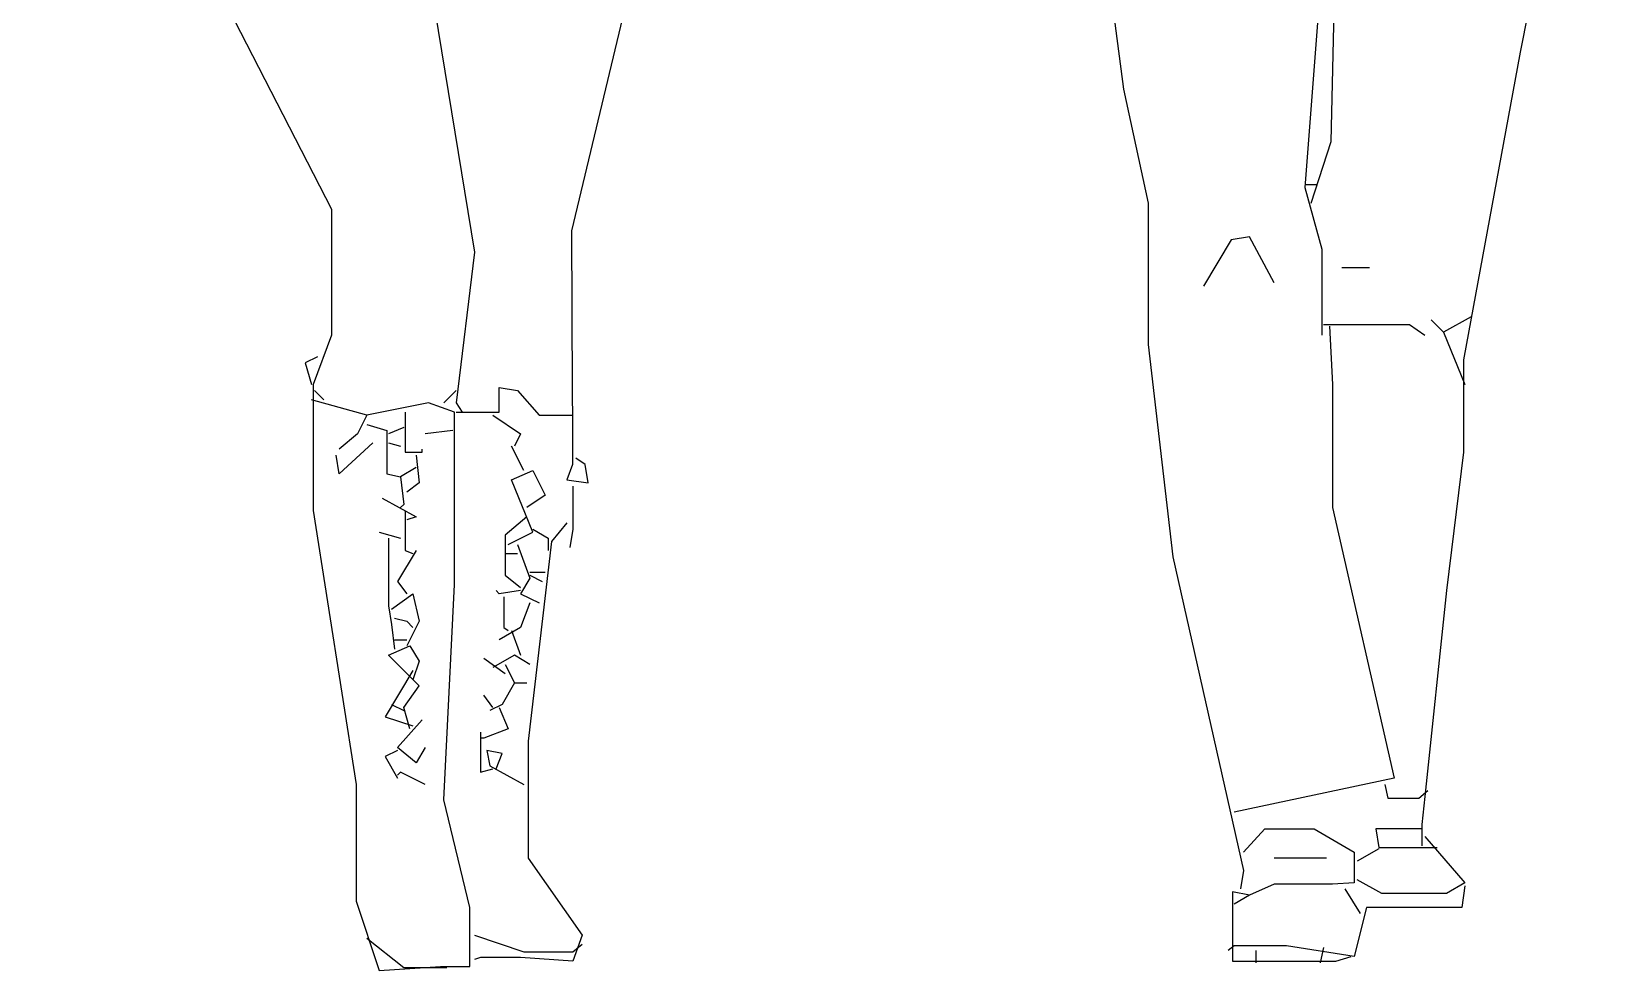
# Model space of a CAD drawing. Header units: millimetres. Extents: x 228.4 to 289.7, y 329.9 to 412.4.
# Drawn here: x 228.4 to 279.7, y 329.9 to 360.5 of the extents above; entities that cross this region are included whole.
import ezdxf

# ---------------------------------------------------------------- set-up
doc = ezdxf.new("R2010")
doc.units = ezdxf.units.MM
doc.layers.add('Standard', color=7, linetype='Continuous')

msp = doc.modelspace()

# ---------------------------------------------------------------- linework, layer by layer
at = {"layer": 'Standard', "linetype": 'Continuous'}
for points in [[(228.415, 371.989), (229.215, 371.589), (232.515, 370.289), (233.115, 369.789), (233.115, 367.889), (233.615, 365.489), (234.415, 361.989), (238.165, 354.688), (238.165, 350.589), (237.565, 348.989), (237.565, 344.889), (238.965, 335.989), (238.965, 332.188), (239.715, 329.938), (241.715, 330.063), (242.665, 330.063), (242.665, 331.989), (241.815, 335.489), (242.165, 342.489), (242.165, 348.089), (241.315, 348.389), (239.315, 347.989), (237.515, 348.489)], [(228.415, 371.989), (229.215, 371.589), (232.515, 370.289), (233.115, 369.789), (233.115, 367.889), (233.615, 365.489), (234.415, 361.989), (238.165, 354.688), (238.165, 350.589), (237.565, 348.989), (237.565, 344.889), (238.965, 335.989), (238.965, 332.188), (239.715, 329.938), (241.715, 330.063), (242.665, 330.063), (242.665, 331.989), (241.815, 335.489), (242.165, 342.489), (242.165, 348.089), (241.315, 348.389), (239.315, 347.989), (237.515, 348.489)], [(242.315, 372.389), (241.915, 366.289), (241.215, 363.089), (242.815, 353.289), (242.215, 348.389), (242.415, 348.089)], [(242.315, 372.389), (241.915, 366.289), (241.215, 363.089), (242.815, 353.289), (242.215, 348.389), (242.415, 348.089)], [(242.315, 372.389), (241.915, 366.289), (241.215, 363.089), (242.815, 353.289), (242.215, 348.389), (242.415, 348.089)], [(242.315, 372.389), (241.915, 366.289), (241.215, 363.089), (242.815, 353.289), (242.215, 348.389), (242.415, 348.089)], [(279.715, 371.688), (279.115, 371.389), (276.815, 359.789), (274.965, 349.789), (274.965, 346.789), (274.415, 342.289), (273.715, 335.589), (273.615, 334.688), (273.615, 333.989)], [(279.715, 371.688), (279.115, 371.389), (276.815, 359.789), (274.965, 349.789), (274.965, 346.789), (274.415, 342.289), (273.715, 335.589), (273.615, 334.688), (273.615, 333.989)], [(279.715, 371.688), (279.115, 371.389), (276.815, 359.789), (274.965, 349.789), (274.965, 346.789), (274.415, 342.289), (273.715, 335.589), (273.615, 334.688), (273.615, 333.989)], [(279.715, 371.688), (279.115, 371.389), (276.815, 359.789), (274.965, 349.789), (274.965, 346.789), (274.415, 342.289), (273.715, 335.589), (273.615, 334.688), (273.615, 333.989)], [(279.715, 371.688), (279.115, 371.389), (276.815, 359.789), (274.965, 349.789), (274.965, 346.789), (274.415, 342.289), (273.715, 335.589), (273.615, 334.688), (273.615, 333.989)], [(270.015, 354.889), (270.665, 356.889), (270.79, 362.089), (270.79, 368.089), (270.315, 368.188), (270.315, 361.889), (269.815, 355.389), (270.365, 353.389), (270.365, 350.589)], [(270.015, 354.889), (270.665, 356.889), (270.79, 362.089), (270.79, 368.089), (270.315, 368.188), (270.315, 361.889), (269.815, 355.389), (270.365, 353.389), (270.365, 350.589)], [(270.015, 354.889), (270.665, 356.889), (270.79, 362.089), (270.79, 368.089), (270.315, 368.188), (270.315, 361.889), (269.815, 355.389), (270.365, 353.389), (270.365, 350.589)], [(270.015, 354.889), (270.665, 356.889), (270.79, 362.089), (270.79, 368.089), (270.315, 368.188), (270.315, 361.889), (269.815, 355.389), (270.365, 353.389), (270.365, 350.589)], [(270.015, 354.889), (270.665, 356.889), (270.79, 362.089), (270.79, 368.089), (270.315, 368.188), (270.315, 361.889), (269.815, 355.389), (270.365, 353.389), (270.365, 350.589)], [(262.915, 366.188), (263.915, 358.589), (264.715, 354.889), (264.715, 350.289), (265.515, 343.389), (267.815, 333.188), (267.715, 332.589)], [(262.915, 366.188), (263.915, 358.589), (264.715, 354.889), (264.715, 350.289), (265.515, 343.389), (267.815, 333.188), (267.715, 332.589)], [(248.515, 363.389), (247.815, 361.688), (245.965, 353.989), (245.99, 348.789), (246.002, 347.789), (246.002, 346.389), (245.815, 345.889), (246.515, 345.789), (246.415, 346.389), (246.115, 346.589)], [(248.515, 363.389), (247.815, 361.688), (245.965, 353.989), (245.99, 348.789), (246.002, 347.789), (246.002, 346.389), (245.815, 345.889), (246.515, 345.789), (246.415, 346.389), (246.115, 346.589)], [(248.515, 363.389), (247.815, 361.688), (245.965, 353.989), (245.99, 348.789), (246.002, 347.789), (246.002, 346.389), (245.815, 345.889), (246.515, 345.789), (246.415, 346.389), (246.115, 346.589)], [(269.815, 355.489), (270.215, 355.489)], [(269.815, 355.489), (270.215, 355.489)], [(269.815, 355.489), (270.215, 355.489)], [(269.815, 355.489), (270.215, 355.489)], [(269.815, 355.489), (270.215, 355.489)], [(269.815, 355.489), (270.215, 355.489)], [(269.815, 355.489), (270.215, 355.489)], [(269.815, 355.489), (270.215, 355.489)], [(269.815, 355.489), (270.215, 355.489)], [(268.815, 352.289), (268.015, 353.789), (267.415, 353.688), (266.515, 352.188)], [(268.815, 352.289), (268.015, 353.789), (267.415, 353.688), (266.515, 352.188)], [(268.815, 352.289), (268.015, 353.789), (267.415, 353.688), (266.515, 352.188)], [(271.015, 352.789), (271.915, 352.789)], [(271.015, 352.789), (271.915, 352.789)], [(271.015, 352.789), (271.915, 352.789)], [(271.015, 352.789), (271.915, 352.789)], [(271.015, 352.789), (271.915, 352.789)], [(270.415, 350.938), (273.215, 350.938), (273.715, 350.589)], [(270.415, 350.938), (273.215, 350.938), (273.715, 350.589)], [(275.215, 351.188), (274.315, 350.688), (273.915, 351.089)], [(275.215, 351.188), (274.315, 350.688), (273.915, 351.089)], [(275.215, 351.188), (274.315, 350.688), (273.915, 351.089)], [(275.215, 351.188), (274.315, 350.688), (273.915, 351.089)], [(275.215, 351.188), (274.315, 350.688), (273.915, 351.089)], [(270.615, 350.889), (270.715, 348.989), (270.715, 344.989), (272.715, 336.188), (267.515, 335.089)], [(274.315, 350.688), (275.015, 348.989)], [(274.315, 350.688), (275.015, 348.989)], [(274.315, 350.688), (275.015, 348.989)], [(237.715, 349.889), (237.315, 349.688), (237.515, 348.989)], [(237.715, 349.889), (237.315, 349.688), (237.515, 348.989)], [(237.715, 349.889), (237.315, 349.688), (237.515, 348.989)], [(237.715, 349.889), (237.315, 349.688), (237.515, 348.989)], [(237.715, 349.889), (237.315, 349.688), (237.515, 348.989)], [(237.715, 349.889), (237.315, 349.688), (237.515, 348.989)], [(237.715, 349.889), (237.315, 349.688), (237.515, 348.989)], [(237.715, 349.889), (237.315, 349.688), (237.515, 348.989)], [(237.715, 349.889), (237.315, 349.688), (237.515, 348.989)], [(237.715, 349.889), (237.315, 349.688), (237.515, 348.989)], [(242.215, 348.089), (243.615, 348.089), (243.615, 348.889), (244.215, 348.789), (244.915, 347.989), (246.015, 347.989)], [(242.215, 348.089), (243.615, 348.089), (243.615, 348.889), (244.215, 348.789), (244.915, 347.989), (246.015, 347.989)], [(242.215, 348.089), (243.615, 348.089), (243.615, 348.889), (244.215, 348.789), (244.915, 347.989), (246.015, 347.989)], [(237.615, 348.789), (237.915, 348.489)], [(237.615, 348.789), (237.915, 348.489)], [(237.615, 348.789), (237.915, 348.489)], [(237.615, 348.789), (237.915, 348.489)], [(237.615, 348.789), (237.915, 348.489)], [(237.615, 348.789), (237.915, 348.489)], [(237.615, 348.789), (237.915, 348.489)], [(237.615, 348.789), (237.915, 348.489)], [(237.615, 348.789), (237.915, 348.489)], [(237.615, 348.789), (237.915, 348.489)], [(242.215, 348.789), (241.815, 348.389)], [(242.215, 348.789), (241.815, 348.389)], [(242.215, 348.789), (241.815, 348.389)], [(239.315, 347.989), (239.015, 347.389), (238.415, 346.889)], [(239.315, 347.989), (239.015, 347.389), (238.415, 346.889)], [(239.315, 347.989), (239.015, 347.389), (238.415, 346.889)], [(239.315, 347.989), (239.015, 347.389), (238.415, 346.889)], [(239.315, 347.989), (239.015, 347.389), (238.415, 346.889)], [(239.315, 347.989), (239.015, 347.389), (238.415, 346.889)], [(240.565, 348.089), (240.565, 346.789), (241.115, 346.789), (241.115, 346.889)], [(240.565, 348.089), (240.565, 346.789), (241.115, 346.789), (241.115, 346.889)], [(240.565, 348.089), (240.565, 346.789), (241.115, 346.789), (241.115, 346.889)], [(240.565, 348.089), (240.565, 346.789), (241.115, 346.789), (241.115, 346.889)], [(240.565, 348.089), (240.565, 346.789), (241.115, 346.789), (241.115, 346.889)], [(240.565, 348.089), (240.565, 346.789), (241.115, 346.789), (241.115, 346.889)], [(240.565, 348.089), (240.565, 346.789), (241.115, 346.789), (241.115, 346.889)], [(240.565, 348.089), (240.565, 346.789), (241.115, 346.789), (241.115, 346.889)], [(240.565, 348.089), (240.565, 346.789), (241.115, 346.789), (241.115, 346.889)], [(240.565, 348.089), (240.565, 346.789), (241.115, 346.789), (241.115, 346.889)], [(240.565, 348.089), (240.565, 346.789), (241.115, 346.789), (241.115, 346.889)], [(240.565, 348.089), (240.565, 346.789), (241.115, 346.789), (241.115, 346.889)], [(243.415, 347.989), (244.315, 347.389), (244.115, 346.989)], [(243.415, 347.989), (244.315, 347.389), (244.115, 346.989)], [(243.415, 347.989), (244.315, 347.389), (244.115, 346.989)], [(243.415, 347.989), (244.315, 347.389), (244.115, 346.989)], [(239.315, 347.688), (239.965, 347.489), (239.965, 346.089), (240.415, 345.989)], [(239.315, 347.688), (239.965, 347.489), (239.965, 346.089), (240.415, 345.989)], [(239.315, 347.688), (239.965, 347.489), (239.965, 346.089), (240.415, 345.989)], [(239.315, 347.688), (239.965, 347.489), (239.965, 346.089), (240.415, 345.989)], [(240.515, 347.589), (240.015, 347.389)], [(240.515, 347.589), (240.015, 347.389)], [(240.515, 347.589), (240.015, 347.389)], [(242.115, 347.489), (241.215, 347.389)], [(239.515, 347.089), (238.415, 346.089), (238.315, 346.688)], [(239.515, 347.089), (238.415, 346.089), (238.315, 346.688)], [(240.015, 347.089), (240.415, 346.989)], [(240.015, 347.089), (240.415, 346.989)], [(240.015, 347.089), (240.415, 346.989)], [(240.015, 347.089), (240.415, 346.989)], [(244.415, 346.188), (244.015, 346.989)], [(244.415, 346.188), (244.015, 346.989)], [(244.415, 346.188), (244.015, 346.989)], [(244.415, 346.188), (244.015, 346.989)], [(244.415, 346.188), (244.015, 346.989)], [(244.415, 346.188), (244.015, 346.989)], [(244.415, 346.188), (244.015, 346.989)], [(244.415, 346.188), (244.015, 346.989)], [(244.415, 346.188), (244.015, 346.989)], [(240.915, 346.289), (240.415, 345.989), (240.515, 345.089), (240.415, 344.989)], [(240.915, 346.688), (241.015, 345.789), (240.615, 345.489)], [(240.915, 346.688), (241.015, 345.789), (240.615, 345.489)], [(240.915, 346.688), (241.015, 345.789), (240.615, 345.489)], [(240.915, 346.688), (241.015, 345.789), (240.615, 345.489)], [(240.915, 346.688), (241.015, 345.789), (240.615, 345.489)], [(240.915, 346.688), (241.015, 345.789), (240.615, 345.489)], [(240.915, 346.688), (241.015, 345.789), (240.615, 345.489)], [(240.915, 346.688), (241.015, 345.789), (240.615, 345.489)], [(240.915, 346.688), (241.015, 345.789), (240.615, 345.489)], [(243.915, 343.789), (244.715, 344.188), (244.015, 345.889), (244.715, 346.188), (245.115, 345.389), (244.515, 344.989)], [(243.915, 343.789), (244.715, 344.188), (244.015, 345.889), (244.715, 346.188), (245.115, 345.389), (244.515, 344.989)], [(243.915, 343.789), (244.715, 344.188), (244.015, 345.889), (244.715, 346.188), (245.115, 345.389), (244.515, 344.989)], [(243.915, 343.789), (244.715, 344.188), (244.015, 345.889), (244.715, 346.188), (245.115, 345.389), (244.515, 344.989)], [(243.915, 343.789), (244.715, 344.188), (244.015, 345.889), (244.715, 346.188), (245.115, 345.389), (244.515, 344.989)], [(243.915, 343.789), (244.715, 344.188), (244.015, 345.889), (244.715, 346.188), (245.115, 345.389), (244.515, 344.989)], [(243.915, 343.789), (244.715, 344.188), (244.015, 345.889), (244.715, 346.188), (245.115, 345.389), (244.515, 344.989)], [(243.915, 343.789), (244.715, 344.188), (244.015, 345.889), (244.715, 346.188), (245.115, 345.389), (244.515, 344.989)], [(243.915, 343.789), (244.715, 344.188), (244.015, 345.889), (244.715, 346.188), (245.115, 345.389), (244.515, 344.989)], [(243.915, 343.789), (244.715, 344.188), (244.015, 345.889), (244.715, 346.188), (245.115, 345.389), (244.515, 344.989)], [(243.915, 343.789), (244.715, 344.188), (244.015, 345.889), (244.715, 346.188), (245.115, 345.389), (244.515, 344.989)], [(243.915, 343.789), (244.715, 344.188), (244.015, 345.889), (244.715, 346.188), (245.115, 345.389), (244.515, 344.989)], [(239.815, 345.289), (240.915, 344.688), (240.615, 344.589)], [(246.015, 345.688), (246.015, 344.289), (245.915, 343.688)], [(246.015, 345.688), (246.015, 344.289), (245.915, 343.688)], [(240.565, 344.889), (240.565, 343.589), (240.815, 343.489)], [(240.565, 344.889), (240.565, 343.589), (240.815, 343.489)], [(240.565, 344.889), (240.565, 343.589), (240.815, 343.489)], [(240.565, 344.889), (240.565, 343.589), (240.815, 343.489)], [(240.565, 344.889), (240.565, 343.589), (240.815, 343.489)], [(240.565, 344.889), (240.565, 343.589), (240.815, 343.489)], [(240.565, 344.889), (240.565, 343.589), (240.815, 343.489)], [(245.815, 344.489), (245.315, 343.889), (244.565, 337.389), (244.565, 333.589), (246.315, 331.089), (246.015, 330.239), (244.315, 330.364), (243.015, 330.364), (242.815, 330.289)], [(245.815, 344.489), (245.315, 343.889), (244.565, 337.389), (244.565, 333.589), (246.315, 331.089), (246.015, 330.239), (244.315, 330.364), (243.015, 330.364), (242.815, 330.289)], [(245.815, 344.489), (245.315, 343.889), (244.565, 337.389), (244.565, 333.589), (246.315, 331.089), (246.015, 330.239), (244.315, 330.364), (243.015, 330.364), (242.815, 330.289)], [(245.815, 344.489), (245.315, 343.889), (244.565, 337.389), (244.565, 333.589), (246.315, 331.089), (246.015, 330.239), (244.315, 330.364), (243.015, 330.364), (242.815, 330.289)], [(245.815, 344.489), (245.315, 343.889), (244.565, 337.389), (244.565, 333.589), (246.315, 331.089), (246.015, 330.239), (244.315, 330.364), (243.015, 330.364), (242.815, 330.289)], [(245.815, 344.489), (245.315, 343.889), (244.565, 337.389), (244.565, 333.589), (246.315, 331.089), (246.015, 330.239), (244.315, 330.364), (243.015, 330.364), (242.815, 330.289)], [(245.815, 344.489), (245.315, 343.889), (244.565, 337.389), (244.565, 333.589), (246.315, 331.089), (246.015, 330.239), (244.315, 330.364), (243.015, 330.364), (242.815, 330.289)], [(245.815, 344.489), (245.315, 343.889), (244.565, 337.389), (244.565, 333.589), (246.315, 331.089), (246.015, 330.239), (244.315, 330.364), (243.015, 330.364), (242.815, 330.289)], [(245.815, 344.489), (245.315, 343.889), (244.565, 337.389), (244.565, 333.589), (246.315, 331.089), (246.015, 330.239), (244.315, 330.364), (243.015, 330.364), (242.815, 330.289)], [(245.815, 344.489), (245.315, 343.889), (244.565, 337.389), (244.565, 333.589), (246.315, 331.089), (246.015, 330.239), (244.315, 330.364), (243.015, 330.364), (242.815, 330.289)], [(244.515, 344.688), (243.815, 344.089), (243.815, 342.789), (244.315, 342.389)], [(244.515, 344.688), (243.815, 344.089), (243.815, 342.789), (244.315, 342.389)], [(244.515, 344.688), (243.815, 344.089), (243.815, 342.789), (244.315, 342.389)], [(244.515, 344.688), (243.815, 344.089), (243.815, 342.789), (244.315, 342.389)], [(244.515, 344.688), (243.815, 344.089), (243.815, 342.789), (244.315, 342.389)], [(244.515, 344.688), (243.815, 344.089), (243.815, 342.789), (244.315, 342.389)], [(244.715, 344.289), (245.215, 343.989), (245.215, 343.589)], [(239.715, 344.188), (240.415, 343.989)], [(239.715, 344.188), (240.415, 343.989)], [(239.715, 344.188), (240.415, 343.989)], [(240.015, 343.989), (240.015, 341.789), (240.115, 341.188), (240.215, 340.389)], [(240.015, 343.989), (240.015, 341.789), (240.115, 341.188), (240.215, 340.389)], [(240.015, 343.989), (240.015, 341.789), (240.115, 341.188), (240.215, 340.389)], [(244.215, 343.789), (244.615, 342.688), (244.315, 342.188), (244.915, 341.889)], [(244.215, 343.789), (244.615, 342.688), (244.315, 342.188), (244.915, 341.889)], [(244.215, 343.789), (244.615, 342.688), (244.315, 342.188), (244.915, 341.889)], [(240.915, 343.589), (240.315, 342.589), (240.615, 342.188)], [(243.815, 343.489), (244.215, 343.489)], [(243.815, 343.489), (244.215, 343.489)], [(243.815, 343.489), (244.215, 343.489)], [(243.815, 343.489), (244.215, 343.489)], [(243.815, 343.489), (244.215, 343.489)], [(244.615, 342.889), (245.115, 342.889)], [(244.615, 342.889), (245.115, 342.889)], [(244.615, 342.889), (245.115, 342.889)], [(244.615, 342.889), (245.115, 342.889)], [(244.615, 342.789), (245.015, 342.589)], [(244.615, 342.789), (245.015, 342.589)], [(244.615, 342.789), (245.015, 342.589)], [(244.615, 342.789), (245.015, 342.589)], [(244.615, 342.789), (245.015, 342.589)], [(244.615, 342.789), (245.015, 342.589)], [(244.615, 342.789), (245.015, 342.589)], [(244.615, 342.789), (245.015, 342.589)], [(244.615, 342.789), (245.015, 342.589)], [(244.615, 342.789), (245.015, 342.589)], [(244.615, 342.789), (245.015, 342.589)], [(244.615, 342.789), (245.015, 342.589)], [(244.615, 342.789), (245.015, 342.589)], [(244.615, 342.789), (245.015, 342.589)], [(244.615, 342.789), (245.015, 342.589)], [(244.615, 342.789), (245.015, 342.589)], [(244.615, 342.789), (245.015, 342.589)], [(244.615, 342.789), (245.015, 342.589)], [(244.615, 342.789), (245.015, 342.589)], [(244.615, 342.789), (245.015, 342.589)], [(240.115, 341.688), (240.815, 342.188), (241.015, 341.289), (240.615, 340.489)], [(240.115, 341.688), (240.815, 342.188), (241.015, 341.289), (240.615, 340.489)], [(240.115, 341.688), (240.815, 342.188), (241.015, 341.289), (240.615, 340.489)], [(240.115, 341.688), (240.815, 342.188), (241.015, 341.289), (240.615, 340.489)], [(240.115, 341.688), (240.815, 342.188), (241.015, 341.289), (240.615, 340.489)], [(244.315, 342.289), (243.615, 342.188), (243.515, 342.289)], [(244.615, 341.889), (244.315, 341.089), (243.615, 340.688)], [(244.615, 341.889), (244.315, 341.089), (243.615, 340.688)], [(244.615, 341.889), (244.315, 341.089), (243.615, 340.688)], [(243.765, 342.089), (243.765, 341.089), (243.915, 340.989)], [(243.765, 342.089), (243.765, 341.089), (243.915, 340.989)], [(240.215, 341.389), (240.615, 341.289), (240.815, 341.089)], [(240.215, 341.389), (240.615, 341.289), (240.815, 341.089)], [(240.215, 341.389), (240.615, 341.289), (240.815, 341.089)], [(240.215, 340.688), (240.615, 340.688)], [(240.215, 340.688), (240.615, 340.688)], [(240.215, 340.688), (240.615, 340.688)], [(240.215, 340.688), (240.615, 340.688)], [(240.215, 340.688), (240.615, 340.688)], [(240.215, 340.688), (240.615, 340.688)], [(244.015, 340.989), (244.315, 340.188)], [(244.015, 340.989), (244.315, 340.188)], [(244.015, 340.989), (244.315, 340.188)], [(244.015, 340.989), (244.315, 340.188)], [(244.015, 340.989), (244.315, 340.188)], [(244.015, 340.989), (244.315, 340.188)], [(244.015, 340.989), (244.315, 340.188)], [(244.015, 340.989), (244.315, 340.188)], [(240.715, 337.789), (240.515, 338.489), (241.015, 339.188), (240.015, 340.188), (240.715, 340.489), (241.015, 339.989), (240.815, 339.389)], [(240.715, 337.789), (240.515, 338.489), (241.015, 339.188), (240.015, 340.188), (240.715, 340.489), (241.015, 339.989), (240.815, 339.389)], [(240.715, 337.789), (240.515, 338.489), (241.015, 339.188), (240.015, 340.188), (240.715, 340.489), (241.015, 339.989), (240.815, 339.389)], [(244.615, 339.889), (244.115, 340.188), (243.415, 339.789)], [(244.615, 339.889), (244.115, 340.188), (243.415, 339.789)], [(244.615, 339.889), (244.115, 340.188), (243.415, 339.789)], [(240.815, 339.688), (239.915, 338.188), (240.815, 337.889)], [(240.815, 339.688), (239.915, 338.188), (240.815, 337.889)], [(240.815, 339.688), (239.915, 338.188), (240.815, 337.889)], [(243.115, 340.089), (243.815, 339.589)], [(243.115, 340.089), (243.815, 339.589)], [(243.115, 340.089), (243.815, 339.589)], [(243.115, 340.089), (243.815, 339.589)], [(243.115, 340.089), (243.815, 339.589)], [(243.115, 340.089), (243.815, 339.589)], [(243.115, 340.089), (243.815, 339.589)], [(243.115, 340.089), (243.815, 339.589)], [(243.815, 339.889), (244.115, 339.289), (244.515, 339.289)], [(243.815, 339.889), (244.115, 339.289), (244.515, 339.289)], [(243.815, 339.889), (244.115, 339.289), (244.515, 339.289)], [(243.815, 339.889), (244.115, 339.289), (244.515, 339.289)], [(244.115, 339.289), (243.715, 338.589), (243.315, 338.389)], [(244.115, 339.289), (243.715, 338.589), (243.315, 338.389)], [(244.115, 339.289), (243.715, 338.589), (243.315, 338.389)], [(244.115, 339.289), (243.715, 338.589), (243.315, 338.389)], [(240.115, 338.589), (240.515, 338.389)], [(240.115, 338.589), (240.515, 338.389)], [(243.415, 338.489), (243.115, 338.889)], [(243.415, 338.489), (243.115, 338.889)], [(243.415, 338.489), (243.115, 338.889)], [(243.415, 338.489), (243.115, 338.889)], [(241.215, 337.188), (240.915, 336.688), (240.315, 337.188), (241.115, 338.089)], [(241.215, 337.188), (240.915, 336.688), (240.315, 337.188), (241.115, 338.089)], [(241.215, 337.188), (240.915, 336.688), (240.315, 337.188), (241.115, 338.089)], [(241.215, 337.188), (240.915, 336.688), (240.315, 337.188), (241.115, 338.089)], [(243.615, 338.489), (243.915, 337.789), (243.115, 337.489), (243.015, 337.489)], [(243.615, 338.489), (243.915, 337.789), (243.115, 337.489), (243.015, 337.489)], [(243.615, 338.489), (243.915, 337.789), (243.115, 337.489), (243.015, 337.489)], [(243.615, 338.489), (243.915, 337.789), (243.115, 337.489), (243.015, 337.489)], [(243.615, 338.489), (243.915, 337.789), (243.115, 337.489), (243.015, 337.489)], [(243.015, 337.688), (243.015, 336.389), (243.415, 336.489)], [(240.315, 337.089), (239.915, 336.889), (240.315, 336.188)], [(240.315, 337.089), (239.915, 336.889), (240.315, 336.188)], [(240.315, 337.089), (239.915, 336.889), (240.315, 336.188)], [(240.315, 337.089), (239.915, 336.889), (240.315, 336.188)], [(240.315, 337.089), (239.915, 336.889), (240.315, 336.188)], [(240.315, 337.089), (239.915, 336.889), (240.315, 336.188)], [(243.515, 336.489), (243.715, 336.989), (243.215, 337.089), (243.315, 336.589), (244.415, 335.989)], [(243.515, 336.489), (243.715, 336.989), (243.215, 337.089), (243.315, 336.589), (244.415, 335.989)], [(243.515, 336.489), (243.715, 336.989), (243.215, 337.089), (243.315, 336.589), (244.415, 335.989)], [(243.515, 336.489), (243.715, 336.989), (243.215, 337.089), (243.315, 336.589), (244.415, 335.989)], [(243.515, 336.489), (243.715, 336.989), (243.215, 337.089), (243.315, 336.589), (244.415, 335.989)], [(243.515, 336.489), (243.715, 336.989), (243.215, 337.089), (243.315, 336.589), (244.415, 335.989)], [(241.215, 335.989), (240.415, 336.389), (240.315, 336.289)], [(241.215, 335.989), (240.415, 336.389), (240.315, 336.289)], [(241.215, 335.989), (240.415, 336.389), (240.315, 336.289)], [(241.215, 335.989), (240.415, 336.389), (240.315, 336.289)], [(241.215, 335.989), (240.415, 336.389), (240.315, 336.289)], [(272.415, 335.989), (272.515, 335.539), (273.515, 335.539), (273.815, 335.789)], [(272.415, 335.989), (272.515, 335.539), (273.515, 335.539), (273.815, 335.789)], [(272.415, 335.989), (272.515, 335.539), (273.515, 335.539), (273.815, 335.789)], [(272.415, 335.989), (272.515, 335.539), (273.515, 335.539), (273.815, 335.789)], [(272.415, 335.989), (272.515, 335.539), (273.515, 335.539), (273.815, 335.789)], [(272.415, 335.989), (272.515, 335.539), (273.515, 335.539), (273.815, 335.789)], [(272.415, 335.989), (272.515, 335.539), (273.515, 335.539), (273.815, 335.789)], [(272.415, 335.989), (272.515, 335.539), (273.515, 335.539), (273.815, 335.789)], [(272.415, 335.989), (272.515, 335.539), (273.515, 335.539), (273.815, 335.789)], [(272.415, 335.989), (272.515, 335.539), (273.515, 335.539), (273.815, 335.789)], [(267.815, 333.789), (268.515, 334.539), (270.115, 334.539), (271.415, 333.789), (271.415, 332.789), (270.715, 332.739), (268.815, 332.739), (268.015, 332.389), (267.465, 332.489), (267.465, 330.239), (270.815, 330.239), (271.315, 330.389)], [(267.815, 333.789), (268.515, 334.539), (270.115, 334.539), (271.415, 333.789), (271.415, 332.789), (270.715, 332.739), (268.815, 332.739), (268.015, 332.389), (267.465, 332.489), (267.465, 330.239), (270.815, 330.239), (271.315, 330.389)], [(267.815, 333.789), (268.515, 334.539), (270.115, 334.539), (271.415, 333.789), (271.415, 332.789), (270.715, 332.739), (268.815, 332.739), (268.015, 332.389), (267.465, 332.489), (267.465, 330.239), (270.815, 330.239), (271.315, 330.389)], [(273.615, 334.539), (272.115, 334.539), (272.215, 333.938), (274.115, 333.938)], [(273.615, 334.539), (272.115, 334.539), (272.215, 333.938), (274.115, 333.938)], [(273.615, 334.539), (272.115, 334.539), (272.215, 333.938), (274.115, 333.938)], [(273.715, 334.289), (275.015, 332.789), (274.415, 332.438), (272.315, 332.438), (271.515, 332.889)], [(273.715, 334.289), (275.015, 332.789), (274.415, 332.438), (272.315, 332.438), (271.515, 332.889)], [(273.715, 334.289), (275.015, 332.789), (274.415, 332.438), (272.315, 332.438), (271.515, 332.889)], [(273.715, 334.289), (275.015, 332.789), (274.415, 332.438), (272.315, 332.438), (271.515, 332.889)], [(273.715, 334.289), (275.015, 332.789), (274.415, 332.438), (272.315, 332.438), (271.515, 332.889)], [(270.515, 333.589), (268.815, 333.589)], [(272.215, 333.889), (271.515, 333.489)], [(272.215, 333.889), (271.515, 333.489)], [(272.215, 333.889), (271.515, 333.489)], [(275.015, 332.688), (274.915, 331.989), (271.815, 331.989), (271.415, 330.389), (269.215, 330.739), (267.515, 330.739), (267.315, 330.589)], [(275.015, 332.688), (274.915, 331.989), (271.815, 331.989), (271.415, 330.389), (269.215, 330.739), (267.515, 330.739), (267.315, 330.589)], [(275.015, 332.688), (274.915, 331.989), (271.815, 331.989), (271.415, 330.389), (269.215, 330.739), (267.515, 330.739), (267.315, 330.589)], [(271.115, 332.589), (271.615, 331.789)], [(271.115, 332.589), (271.615, 331.789)], [(271.115, 332.589), (271.615, 331.789)], [(271.115, 332.589), (271.615, 331.789)], [(271.115, 332.589), (271.615, 331.789)], [(268.015, 332.389), (267.515, 332.089)], [(239.315, 330.989), (240.515, 330.039), (241.915, 330.039)], [(239.315, 330.989), (240.515, 330.039), (241.915, 330.039)], [(239.315, 330.989), (240.515, 330.039), (241.915, 330.039)], [(239.315, 330.989), (240.515, 330.039), (241.915, 330.039)], [(239.315, 330.989), (240.515, 330.039), (241.915, 330.039)], [(242.815, 331.089), (244.415, 330.539), (246.015, 330.539), (246.315, 330.789)], [(268.215, 330.589), (268.215, 330.188)], [(268.215, 330.589), (268.215, 330.188)], [(268.215, 330.589), (268.215, 330.188)], [(270.415, 330.688), (270.315, 330.188)], [(270.415, 330.688), (270.315, 330.188)], [(270.415, 330.688), (270.315, 330.188)], [(270.415, 330.688), (270.315, 330.188)], [(270.415, 330.688), (270.315, 330.188)], [(270.415, 330.688), (270.315, 330.188)]]:
    msp.add_lwpolyline(points, dxfattribs=at)

doc.saveas('drawing.dxf')
